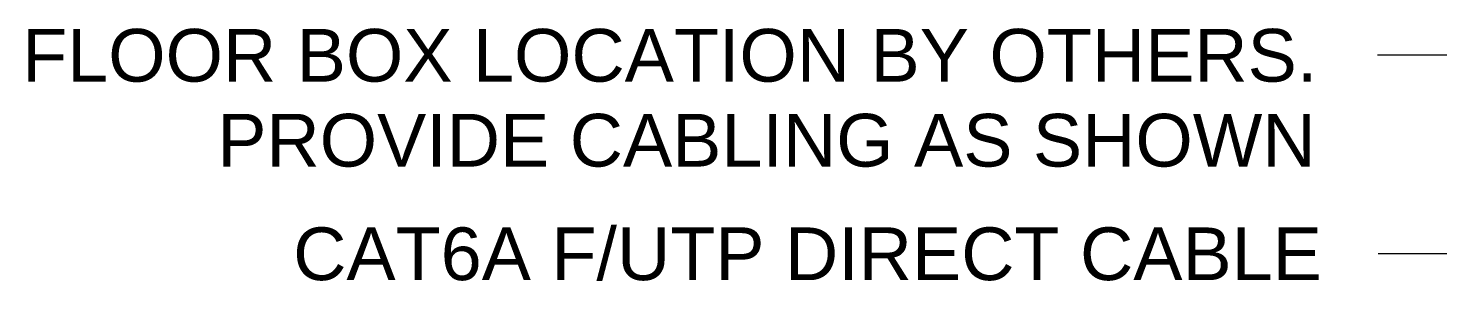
# Model space of a CAD drawing. Header units: inches. Extents: x -1205 to 1409, y -1117 to 895.
# Drawn here: x -1205.3 to -965, y -825.1 to -781.9 of the extents above; entities that cross this region are included whole.
import ezdxf

# ---------------------------------------------------------------- set-up
doc = ezdxf.new("R2010")
doc.units = ezdxf.units.IN
doc.header["$MEASUREMENT"] = 0
doc.layers.add('G-ANNO-TEXT', color=231, linetype='Continuous', lineweight=9)
doc.styles.add('Arial_3', font='arial.ttf', dxfattribs={"height": 9})

msp = doc.modelspace()

# ---------------------------------------------------------------- linework, layer by layer
at = {"layer": 'G-ANNO-TEXT', "color": 7}
for p, q in [((-939.7, -786.57), (-975.31, -786.57)), ((-958.1, -820.46), (-975.18, -820.46))]:
    msp.add_line(p, q, dxfattribs=at)

# ---------------------------------------------------------------- texts
at = {"layer": 'G-ANNO-TEXT', "color": 7, "char_height": 9, "attachment_point": 1, "style": 'Arial_3'}
for s, insert, width in [('FLOOR BOX LOCATION BY OTHERS.', (-1206.3, -782.07), 270.579), ('PROVIDE CABLING AS SHOWN', (-1173.05, -796.57), 230.28), ('CAT6A F/UTP DIRECT CABLE', (-1160.11, -815.96), 214.827)]:
    msp.add_mtext(s, dxfattribs=dict(at, insert=insert, width=width))

doc.saveas('drawing.dxf')
